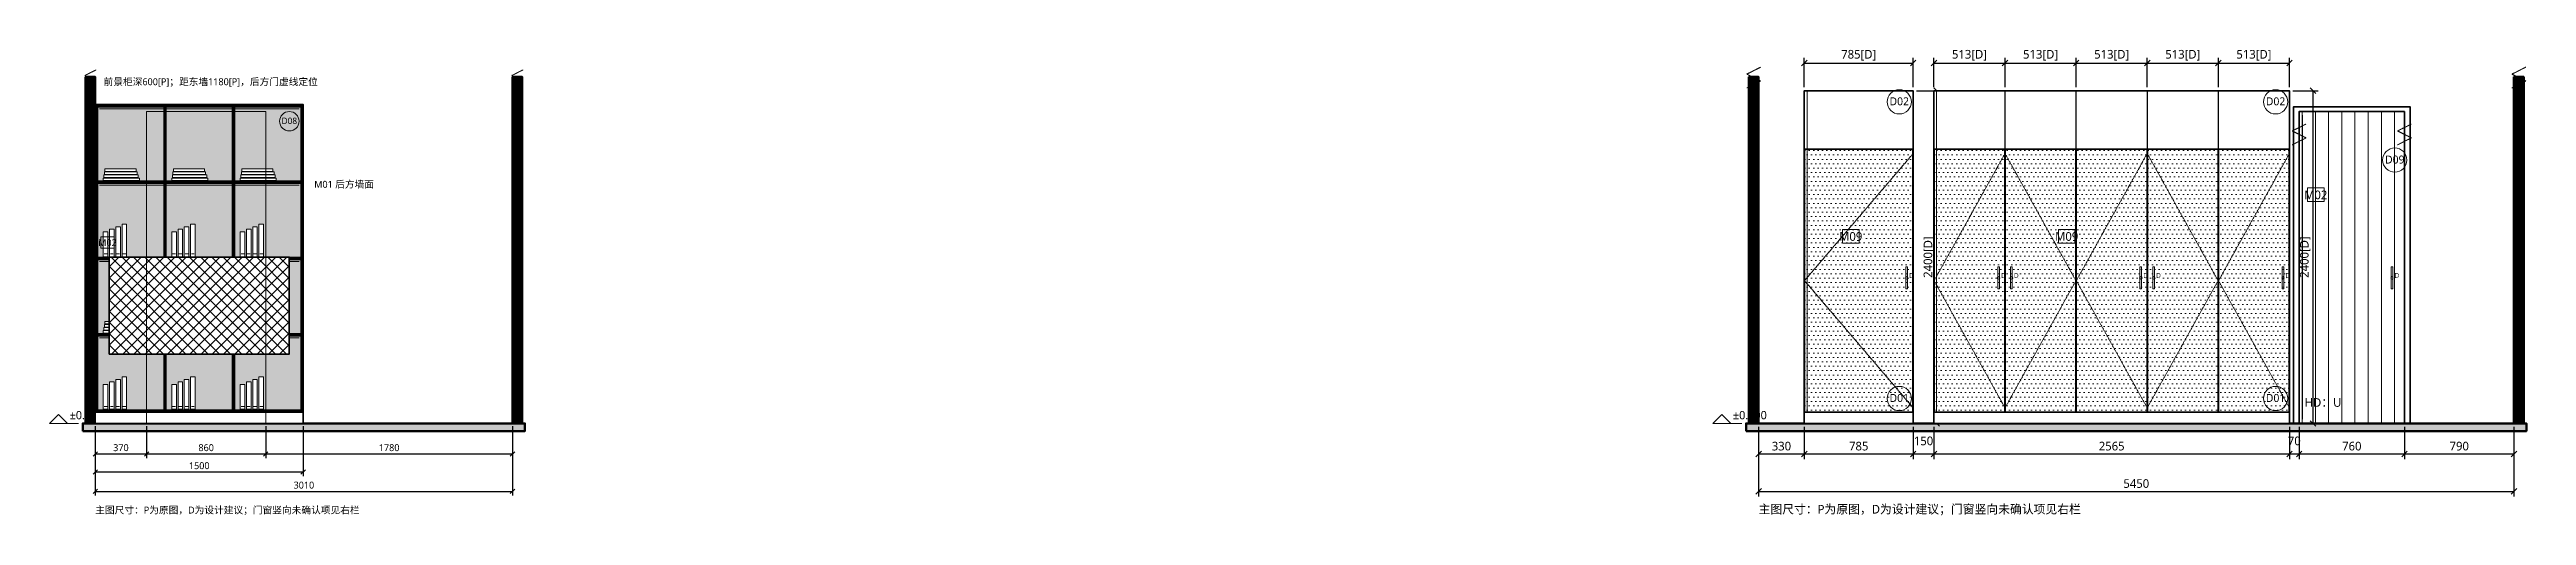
# Model space of a CAD drawing. Header units: millimetres. Extents: x -49496 to 320171, y -10186 to 2697.
# Drawn here: x 119670 to 137540, y -664 to 2697 of the extents above; entities that cross this region are included whole.
import ezdxf
from ezdxf.enums import TextEntityAlignment as Align

# ---------------------------------------------------------------- set-up
doc = ezdxf.new("R2010")
doc.units = ezdxf.units.MM
doc.linetypes.add('DASHED', pattern=[1.524, 1.27, -0.254])
for name, color, linetype, lineweight in [('A-DETAIL', 7, 'Continuous', 18), ('A-DIM', 7, 'Continuous', 13), ('A-FLOOR', 7, 'Continuous', 50), ('A-HATCH', 8, 'Continuous', 9), ('A-HIDDEN', 8, 'DASHED', 9), ('A-LIGHT', 7, 'Continuous', 18), ('A-MATERIAL', 7, 'Continuous', 13), ('A-OPEN', 7, 'DASHED', 9), ('A-OUTLINE', 7, 'Continuous', 35), ('A-PENDING', 8, 'DASHED', 13), ('A-RECESS', 8, 'Continuous', 13), ('A-SYMBOL', 7, 'Continuous', 18), ('A-TEXT', 7, 'Continuous', 13), ('A-WALL', 7, 'Continuous', 50)]:
    doc.layers.add(name, color=color, linetype=linetype, lineweight=lineweight)
doc.styles.add('CN', font='NotoSansCJK-Regular.ttc')
doc.styles.add('OpenSansCondensed-Light', font='OpenSansCondensed-Light.ttf')
doc.dimstyles.new('EZDXF', dxfattribs={"dimtxt": 0.25, "dimasz": 0.175, "dimexe": 0.375, "dimexo": 0.125, "dimgap": 0.1, "dimtad": 1, "dimlfac": 100, "dimzin": 12, "dimdsep": 46, "dimtxsty": 'OpenSansCondensed-Light', "dimblk": 'ARCHTICK', "dimcen": 2.5, "dimazin": 3, "dimtfac": 0.5, "dimtmove": 2, "dimatfit": 3, "dimarcsym": 0})

# ---------------------------------------------------------------- blocks, each defined once
blk = doc.blocks.new('LEVEL-FFL')
blk.add_line((0, 0), (210, 0))
blk.add_lwpolyline([(0, 0), (65, 65), (130, 0)], close=True)
at = {"style": 'CN'}
blk.add_attdef('VALUE', (145, 30), '', height=60, dxfattribs=at)
blk = doc.blocks.new('_ARCHTICK')
at = {"color": 0, "linetype": 'ByBlock', "const_width": 0.15}
blk.add_lwpolyline([(-0.5, -0.5), (0.5, 0.5)], dxfattribs=at)
blk = doc.blocks.new('HW-HANDLE')
blk.add_lwpolyline([(-6, -80), (6, -80), (6, 80), (-6, 80)], close=True)
blk.add_circle((0, 0), 9)
at = {"style": 'CN'}
blk.add_attdef('STATUS', (18, 0), '', height=35, dxfattribs=at)

msp = doc.modelspace()

# ---------------------------------------------------------------- hatches: boundary and pattern name
at = {"layer": 'A-FLOOR'}
h = msp.add_hatch(color=7, dxfattribs=at)
h.dxf.hatch_style = 1
h.paths.add_polyline_path([(119910, -55), (123100, -55), (123100, 0), (119910, 0)])
h = msp.add_hatch(color=7, dxfattribs=at)
h.dxf.hatch_style = 1
h.paths.add_polyline_path([(131910, -55), (137540, -55), (137540, 0), (131910, 0)])
at = {"layer": 'A-HATCH'}
h = msp.add_hatch(dxfattribs=at)
h.set_pattern_fill('ANSI31', scale=1.5)
h.paths.add_polyline_path([(119930, 0), (120000, 0), (120000, 2500), (119930, 2500)])
h = msp.add_hatch(dxfattribs=at)
h.set_pattern_fill('ANSI31', scale=1.5)
h.paths.add_polyline_path([(123010, 0), (123080, 0), (123080, 2500), (123010, 2500)])
h = msp.add_hatch(dxfattribs=at)
h.set_pattern_fill('ANSI31', scale=1.5)
h.paths.add_polyline_path([(131930, 0), (132000, 0), (132000, 2500), (131930, 2500)])
h = msp.add_hatch(dxfattribs=at)
h.set_pattern_fill('ANSI31', scale=1.5)
h.paths.add_polyline_path([(137450, 0), (137520, 0), (137520, 2500), (137450, 2500)])
h = msp.add_hatch(dxfattribs=at)
h.set_pattern_fill('ANSI31', scale=30, angle=45)
h.paths.add_polyline_path([(120370, 0), (121230, 0), (121230, 2250), (120370, 2250)])

# ---------------------------------------------------------------- linework, layer by layer
at = {"layer": 'A-DETAIL'}
for p, q in [((120395, 30), (120395, 2225)), ((135925, 30), (135925, 2225))]:
    msp.add_line(p, q, dxfattribs=at)
at = {"layer": 'A-FLOOR'}
for p, q in [((119910, 0), (123100, 0)), ((131910, 0), (137540, 0))]:
    msp.add_line(p, q, dxfattribs=at)
for points in [[(119910, -55), (123100, -55), (123100, 0), (119910, 0)], [(131910, -55), (137540, -55), (137540, 0), (131910, 0)]]:
    msp.add_lwpolyline(points, close=True, dxfattribs=at)
at = {"layer": 'A-MATERIAL'}
for points in [[(120430, 1600), (120526, 1600), (120526, 1680), (120430, 1680)], [(135960, 1600), (136080, 1600), (136080, 1700), (135960, 1700)]]:
    msp.add_lwpolyline(points, close=True, dxfattribs=at)
at = {"layer": 'A-OUTLINE'}
for points in [[(120330, 0), (121270, 0), (121270, 2285), (120330, 2285)], [(120370, 0), (121230, 0), (121230, 2250), (120370, 2250)]]:
    msp.add_lwpolyline(points, close=True, dxfattribs=at)
at = {"layer": 'A-PENDING'}
for points in [[(119925, 2430), (120005, 2470), (119925, 2510), (120005, 2550)], [(123005, 2430), (123085, 2470), (123005, 2510), (123085, 2550)], [(131915, 2420), (132015, 2470), (131915, 2520), (132015, 2570)], [(137435, 2420), (137535, 2470), (137435, 2520), (137535, 2570)], [(136610, 2010), (136710, 2060), (136610, 2110), (136710, 2160)], [(120330, 2020), (120410, 2060), (120330, 2100), (120410, 2140)], [(121190, 2020), (121270, 2060), (121190, 2100), (121270, 2140)]]:
    msp.add_lwpolyline(points, dxfattribs=at)
at = {"layer": 'A-SYMBOL'}
for centre, radius in [((121160, 1900), 70), ((136590, 1900), 87.5)]:
    msp.add_circle(centre, radius, dxfattribs=at)
at = {"layer": 'A-WALL'}
for points in [[(119930, 0), (120000, 0), (120000, 2500), (119930, 2500)], [(123010, 0), (123080, 0), (123080, 2500), (123010, 2500)], [(131930, 0), (132000, 0), (132000, 2500), (131930, 2500)], [(137450, 0), (137520, 0), (137520, 2500), (137450, 2500)]]:
    msp.add_lwpolyline(points, close=True, dxfattribs=at)

# ---------------------------------------------------------------- block references
at = {"layer": 'A-SYMBOL'}
for name, p, values in [('HW-HANDLE', (121140, 1050), {'STATUS': 'D'}), ('HW-HANDLE', (136570, 1050), {'STATUS': 'D'}), ('LEVEL-FFL', (119670, 0), {'VALUE': '±0.000'}), ('LEVEL-FFL', (131670, 0), {'VALUE': '±0.000'})]:
    msp.add_blockref(name, p, dxfattribs=at).add_auto_attribs(values)

# ---------------------------------------------------------------- texts
at = {"layer": 'A-MATERIAL', "style": 'CN'}
for height, p in [(50, (120478, 1614)), (62.5, (136020, 1617.5))]:
    msp.add_text('M02', height=height, dxfattribs=at).set_placement(p, align=Align.CENTER)
at = {"layer": 'A-PENDING', "style": 'CN'}
for height, p in [(62.5, (135940, 120)), (50, (120410, 120))]:
    msp.add_text('HD：U', height=height, dxfattribs=at).set_placement(p)
at = {"layer": 'A-SYMBOL', "style": 'CN'}
for height, p in [(46, (121160, 1880)), (57.5, (136590, 1875))]:
    msp.add_text('D09', height=height, dxfattribs=at).set_placement(p, align=Align.CENTER)
at = {"layer": 'A-TEXT', "style": 'CN'}
for s, height, p in [('前景柜深600[P]；距东墙1180[P]，后方门虚线定位', 50, (120060, 2440)), ('主图尺寸：P为原图，D为设计建议；门窗竖向未确认项见右栏', 50, (120000, -650)), ('主图尺寸：P为原图，D为设计建议；门窗竖向未确认项见右栏', 62.5, (132000, -650))]:
    msp.add_text(s, height=height, dxfattribs=at).set_placement(p)

# ---------------------------------------------------------------- dimensions: what is measured, and where the dimension line sits
at = {"layer": 'A-DIM'}
for base, p1, p2, override in [((120000, -490), (120000, 0), (123010, 0), {"dimscale": 20, "dimtxt": 2.5, "dimasz": 2, "dimexe": 1.5, "dimexo": 1, "dimgap": 1, "dimtad": 1, "dimdec": 0, "dimlfac": 1, "dimzin": 8, "dimpost": '', "dimtxsty": 'CN', "dimtsz": 0.8, "dimclrd": 0, "dimclre": 0, "dimclrt": 0}), ((132000, -490), (132000, 0), (137450, 0), {"dimscale": 25, "dimtxt": 2.5, "dimasz": 2, "dimexe": 1.5, "dimexo": 1, "dimgap": 1, "dimtad": 1, "dimdec": 0, "dimlfac": 1, "dimzin": 8, "dimpost": '', "dimtxsty": 'CN', "dimtsz": 0.8, "dimclrd": 0, "dimclre": 0, "dimclrt": 0}), ((136660, -220), (136660, 0), (137450, 0), {"dimscale": 25, "dimtxt": 2.5, "dimasz": 2, "dimexe": 1.5, "dimexo": 1, "dimgap": 1, "dimtad": 1, "dimdec": 0, "dimlfac": 1, "dimzin": 8, "dimpost": '', "dimtxsty": 'CN', "dimtsz": 0.8, "dimclrd": 0, "dimclre": 0, "dimclrt": 0})]:
    msp.add_linear_dim(base=base, p1=p1, p2=p2, dimstyle='EZDXF', override=override, dxfattribs=at).render()

# ---------------------------------------------------------------- next in the draw order: wipeouts: each hides what was drawn before it
for points in [[(132330, 0), (133115, 0), (133115, 2400), (132330, 2400)], [(120000, 0), (121500, 0), (121500, 2300), (120000, 2300)]]:
    msp.add_wipeout(points)

# ---------------------------------------------------------------- next in the draw order: hatches: boundary and pattern name
at = {"layer": 'A-HATCH'}
h = msp.add_hatch(dxfattribs=at)
h.set_pattern_fill('ANSI31', scale=30, angle=45)
h.paths.add_polyline_path([(132331.5, 81.5), (132349.5, 81.5), (132349.5, 2398.5), (132331.5, 2398.5)])
h = msp.add_hatch(dxfattribs=at)
h.set_pattern_fill('ANSI31', scale=1.5)
h.paths.add_polyline_path([(120000, 80), (120018, 80), (120018, 2300), (120000, 2300)])
h = msp.add_hatch(dxfattribs=at)
h.set_pattern_fill('ANSI31', scale=1.5)
h.paths.add_polyline_path([(120494, 80), (120512, 80), (120512, 2300), (120494, 2300)])
h = msp.add_hatch(dxfattribs=at)
h.set_pattern_fill('ANSI31', scale=1.5)
h.paths.add_polyline_path([(120988, 80), (121006, 80), (121006, 2300), (120988, 2300)])
h = msp.add_hatch(dxfattribs=at)
h.set_pattern_fill('ANSI31', scale=1.5)
h.paths.add_polyline_path([(121482, 80), (121500, 80), (121500, 2300), (121482, 2300)])
h = msp.add_hatch(dxfattribs=at)
h.set_pattern_fill('DOTS', scale=20)
h.paths.add_polyline_path([(132331.5, 81.5), (133113.5, 81.5), (133113.5, 1978.5), (132331.5, 1978.5)])
at = {"layer": 'A-RECESS'}
h = msp.add_hatch(color=9, dxfattribs=at)
h.dxf.hatch_style = 1
h.paths.add_polyline_path([(120018, 98), (121482, 98), (121482, 2282), (120018, 2282)])

# ---------------------------------------------------------------- next in the draw order: linework, layer by layer
at = {"layer": 'A-DETAIL'}
msp.add_line((132330, 1980), (133115, 1980), dxfattribs=at)
for points in [[(132330, 80), (133115, 80), (133115, 2400), (132330, 2400)], [(132331.5, 1981.5), (133113.5, 1981.5), (133113.5, 2398.5), (132331.5, 2398.5)], [(132331.5, 81.5), (132349.5, 81.5), (132349.5, 2398.5), (132331.5, 2398.5)], [(120000, 80), (120018, 80), (120018, 2300), (120000, 2300)], [(120494, 80), (120512, 80), (120512, 2300), (120494, 2300)], [(120988, 80), (121006, 80), (121006, 2300), (120988, 2300)], [(121482, 80), (121500, 80), (121500, 2300), (121482, 2300)], [(120000, 0), (121500, 0), (121500, 80), (120000, 80)]]:
    msp.add_lwpolyline(points, close=True, dxfattribs=at)
at = {"layer": 'A-MATERIAL'}
msp.add_lwpolyline([(132604.8, 1300), (132724.8, 1300), (132724.8, 1400), (132604.8, 1400)], close=True, dxfattribs=at)
at = {"layer": 'A-OPEN', "ltscale": 8}
for p, q in [((132331.5, 1030), (133113.5, 1945)), ((133113.5, 115), (132331.5, 1030))]:
    msp.add_line(p, q, dxfattribs=at)
at = {"layer": 'A-OUTLINE'}
for points in [[(132330, 0), (133115, 0), (133115, 2400), (132330, 2400)], [(120000, 0), (121500, 0), (121500, 2300), (120000, 2300)], [(132331.5, 81.5), (133113.5, 81.5), (133113.5, 1978.5), (132331.5, 1978.5)]]:
    msp.add_lwpolyline(points, close=True, dxfattribs=at)
at = {"layer": 'A-SYMBOL'}
for centre in [(133015, 2320), (133015, 180)]:
    msp.add_circle(centre, 87.5, dxfattribs=at)

# ---------------------------------------------------------------- next in the draw order: block references
msp.add_blockref('HW-HANDLE', (133068.5, 1050), dxfattribs=at).add_auto_attribs({'STATUS': 'D'})

# ---------------------------------------------------------------- next in the draw order: texts
at = {"layer": 'A-MATERIAL', "style": 'CN'}
msp.add_text('M09', height=62.5, dxfattribs=at).set_placement((132664.8, 1317.5), align=Align.CENTER)
at = {"layer": 'A-SYMBOL', "style": 'CN'}
for s, p in [('D02', (133015, 2295)), ('D01', (133015, 155))]:
    msp.add_text(s, height=57.5, dxfattribs=at).set_placement(p, align=Align.CENTER)
at = {"layer": 'A-TEXT', "style": 'CN'}
msp.add_text('M01 后方墙面', height=50, dxfattribs=at).set_placement((121580, 1700))

# ---------------------------------------------------------------- next in the draw order: dimensions: what is measured, and where the dimension line sits
at = {"layer": 'A-DIM'}
for base, p1, p2, override in [((132330, 2600), (132330, 2400), (133115, 2400), {"dimscale": 25, "dimtxt": 2.5, "dimasz": 2, "dimexe": 1.5, "dimexo": 1, "dimgap": 1, "dimtad": 1, "dimdec": 0, "dimlfac": 1, "dimzin": 8, "dimpost": '<>[D]', "dimtxsty": 'CN', "dimtsz": 0.8, "dimclrd": 0, "dimclre": 0, "dimclrt": 0}), ((132000, -220), (132000, 0), (132330, 0), {"dimscale": 25, "dimtxt": 2.5, "dimasz": 2, "dimexe": 1.5, "dimexo": 1, "dimgap": 1, "dimtad": 1, "dimdec": 0, "dimlfac": 1, "dimzin": 8, "dimpost": '', "dimtxsty": 'CN', "dimtsz": 0.8, "dimclrd": 0, "dimclre": 0, "dimclrt": 0}), ((132330, -220), (132330, 0), (133115, 0), {"dimscale": 25, "dimtxt": 2.5, "dimasz": 2, "dimexe": 1.5, "dimexo": 1, "dimgap": 1, "dimtad": 1, "dimdec": 0, "dimlfac": 1, "dimzin": 8, "dimpost": '', "dimtxsty": 'CN', "dimtsz": 0.8, "dimclrd": 0, "dimclre": 0, "dimclrt": 0})]:
    msp.add_linear_dim(base=base, p1=p1, p2=p2, dimstyle='EZDXF', override=override, dxfattribs=at).render()
msp.add_linear_dim(base=(133285, 0), p1=(133115, 0), p2=(133115, 2400), angle=90, dimstyle='EZDXF', override={"dimscale": 25, "dimtxt": 2.5, "dimasz": 2, "dimexe": 1.5, "dimexo": 1, "dimgap": 1, "dimtad": 1, "dimdec": 0, "dimlfac": 1, "dimzin": 8, "dimpost": '<>[D]', "dimtxsty": 'CN', "dimtsz": 0.8, "dimclrd": 0, "dimclre": 0, "dimclrt": 0}, dxfattribs=at).render()

# ---------------------------------------------------------------- next in the draw order: wipeouts: each hides what was drawn before it
for points in [[(133265, 0), (135830, 0), (135830, 2400), (133265, 2400)], [(120018, 2282), (121482, 2282), (121482, 2300), (120018, 2300)], [(120018, 1731.5), (121482, 1731.5), (121482, 1749.5), (120018, 1749.5)], [(120018, 1181), (121482, 1181), (121482, 1199), (120018, 1199)], [(120018, 630.5), (121482, 630.5), (121482, 648.5), (120018, 648.5)], [(120018, 80), (121482, 80), (121482, 98), (120018, 98)]]:
    msp.add_wipeout(points)

# ---------------------------------------------------------------- next in the draw order: hatches: boundary and pattern name
at = {"layer": 'A-HATCH'}
h = msp.add_hatch(dxfattribs=at)
h.set_pattern_fill('ANSI31', scale=30, angle=45)
h.paths.add_polyline_path([(133266.5, 81.5), (133284.5, 81.5), (133284.5, 2398.5), (133266.5, 2398.5)])
h = msp.add_hatch(dxfattribs=at)
h.set_pattern_fill('ANSI31', scale=1.5)
h.paths.add_polyline_path([(120018, 2282), (121482, 2282), (121482, 2300), (120018, 2300)])
h = msp.add_hatch(dxfattribs=at)
h.set_pattern_fill('ANSI31', scale=30, angle=45)
h.paths.add_polyline_path([(135900, 0), (136660, 0), (136660, 2250), (135900, 2250)])
h = msp.add_hatch(dxfattribs=at)
h.set_pattern_fill('DOTS', scale=20)
h.paths.add_polyline_path([(133266.5, 81.5), (133776.5, 81.5), (133776.5, 1978.5), (133266.5, 1978.5)])
h = msp.add_hatch(dxfattribs=at)
h.set_pattern_fill('DOTS', scale=20)
h.paths.add_polyline_path([(133779.5, 81.5), (134289.5, 81.5), (134289.5, 1978.5), (133779.5, 1978.5)])
h = msp.add_hatch(dxfattribs=at)
h.set_pattern_fill('DOTS', scale=20)
h.paths.add_polyline_path([(134292.5, 81.5), (134802.5, 81.5), (134802.5, 1978.5), (134292.5, 1978.5)])
h = msp.add_hatch(dxfattribs=at)
h.set_pattern_fill('DOTS', scale=20)
h.paths.add_polyline_path([(134805.5, 81.5), (135315.5, 81.5), (135315.5, 1978.5), (134805.5, 1978.5)])
h = msp.add_hatch(dxfattribs=at)
h.set_pattern_fill('DOTS', scale=20)
h.paths.add_polyline_path([(135318.5, 81.5), (135828.5, 81.5), (135828.5, 1978.5), (135318.5, 1978.5)])
h = msp.add_hatch(dxfattribs=at)
h.set_pattern_fill('ANSI31', scale=1.5)
h.paths.add_polyline_path([(120018, 1731.5), (121482, 1731.5), (121482, 1749.5), (120018, 1749.5)])
h = msp.add_hatch(dxfattribs=at)
h.set_pattern_fill('ANSI31', scale=1.5)
h.paths.add_polyline_path([(120018, 1181), (121482, 1181), (121482, 1199), (120018, 1199)])
h = msp.add_hatch(dxfattribs=at)
h.set_pattern_fill('ANSI31', scale=1.5)
h.paths.add_polyline_path([(120018, 630.5), (121482, 630.5), (121482, 648.5), (120018, 648.5)])
h = msp.add_hatch(dxfattribs=at)
h.set_pattern_fill('ANSI31', scale=1.5)
h.paths.add_polyline_path([(120018, 80), (121482, 80), (121482, 98), (120018, 98)])

# ---------------------------------------------------------------- next in the draw order: linework, layer by layer
at = {"layer": 'A-DETAIL'}
msp.add_line((133265, 1980), (135830, 1980), dxfattribs=at)
for points in [[(133265, 80), (135830, 80), (135830, 2400), (133265, 2400)], [(133266.5, 1981.5), (133776.5, 1981.5), (133776.5, 2398.5), (133266.5, 2398.5)], [(133266.5, 81.5), (133284.5, 81.5), (133284.5, 2398.5), (133266.5, 2398.5)], [(133779.5, 1981.5), (134289.5, 1981.5), (134289.5, 2398.5), (133779.5, 2398.5)], [(134292.5, 1981.5), (134802.5, 1981.5), (134802.5, 2398.5), (134292.5, 2398.5)], [(134805.5, 1981.5), (135315.5, 1981.5), (135315.5, 2398.5), (134805.5, 2398.5)], [(135318.5, 1981.5), (135828.5, 1981.5), (135828.5, 2398.5), (135318.5, 2398.5)], [(120018, 2282), (121482, 2282), (121482, 2300), (120018, 2300)], [(120018, 1731.5), (121482, 1731.5), (121482, 1749.5), (120018, 1749.5)], [(120018, 1181), (121482, 1181), (121482, 1199), (120018, 1199)], [(120018, 630.5), (121482, 630.5), (121482, 648.5), (120018, 648.5)], [(120018, 80), (121482, 80), (121482, 98), (120018, 98)]]:
    msp.add_lwpolyline(points, close=True, dxfattribs=at)
at = {"layer": 'A-LIGHT'}
for p, q in [((120030, 2270), (121470, 2270)), ((120030, 1719.5), (121470, 1719.5)), ((120030, 1169), (121470, 1169)), ((120030, 618.5), (121470, 618.5))]:
    msp.add_line(p, q, dxfattribs=at)
at = {"layer": 'A-MATERIAL'}
msp.add_lwpolyline([(134162.8, 1300), (134282.8, 1300), (134282.8, 1400), (134162.8, 1400)], close=True, dxfattribs=at)
at = {"layer": 'A-OPEN', "ltscale": 8}
for p, q in [((133266.5, 1030), (133776.5, 1945)), ((134289.5, 1030), (133779.5, 1945)), ((134292.5, 1030), (134802.5, 1945)), ((135315.5, 1030), (134805.5, 1945)), ((135318.5, 1030), (135828.5, 1945)), ((133776.5, 115), (133266.5, 1030)), ((133779.5, 115), (134289.5, 1030)), ((134802.5, 115), (134292.5, 1030)), ((134805.5, 115), (135315.5, 1030)), ((135828.5, 115), (135318.5, 1030))]:
    msp.add_line(p, q, dxfattribs=at)
at = {"layer": 'A-OUTLINE'}
for points in [[(133265, 0), (135830, 0), (135830, 2400), (133265, 2400)], [(135860, 0), (136700, 0), (136700, 2285), (135860, 2285)], [(135900, 0), (136660, 0), (136660, 2250), (135900, 2250)], [(133266.5, 81.5), (133776.5, 81.5), (133776.5, 1978.5), (133266.5, 1978.5)], [(133779.5, 81.5), (134289.5, 81.5), (134289.5, 1978.5), (133779.5, 1978.5)], [(134292.5, 81.5), (134802.5, 81.5), (134802.5, 1978.5), (134292.5, 1978.5)], [(134805.5, 81.5), (135315.5, 81.5), (135315.5, 1978.5), (134805.5, 1978.5)], [(135318.5, 81.5), (135828.5, 81.5), (135828.5, 1978.5), (135318.5, 1978.5)]]:
    msp.add_lwpolyline(points, close=True, dxfattribs=at)
at = {"layer": 'A-PENDING'}
msp.add_lwpolyline([(135850, 2010), (135950, 2060), (135850, 2110), (135950, 2160)], dxfattribs=at)
at = {"layer": 'A-SYMBOL'}
for centre, radius in [((135730, 2320), 87.5), ((121400, 2180), 70), ((135730, 180), 87.5)]:
    msp.add_circle(centre, radius, dxfattribs=at)

# ---------------------------------------------------------------- next in the draw order: block references
for p in [(133731.5, 1050), (133824.5, 1050), (134757.5, 1050), (134850.5, 1050), (135783.5, 1050)]:
    msp.add_blockref('HW-HANDLE', p, dxfattribs=at).add_auto_attribs({'STATUS': 'D'})

# ---------------------------------------------------------------- next in the draw order: texts
at = {"layer": 'A-MATERIAL', "style": 'CN'}
msp.add_text('M09', height=62.5, dxfattribs=at).set_placement((134222.8, 1317.5), align=Align.CENTER)
at = {"layer": 'A-SYMBOL', "style": 'CN'}
for s, height, p in [('D02', 57.5, (135730, 2295)), ('D08', 46, (121400, 2160)), ('D01', 57.5, (135730, 155))]:
    msp.add_text(s, height=height, dxfattribs=at).set_placement(p, align=Align.CENTER)

# ---------------------------------------------------------------- next in the draw order: dimensions: what is measured, and where the dimension line sits
at = {"layer": 'A-DIM'}
for base, p1, p2, override in [((133265, 2600), (133265, 2400), (133778, 2400), {"dimscale": 25, "dimtxt": 2.5, "dimasz": 2, "dimexe": 1.5, "dimexo": 1, "dimgap": 1, "dimtad": 1, "dimdec": 0, "dimlfac": 1, "dimzin": 8, "dimpost": '<>[D]', "dimtxsty": 'CN', "dimtsz": 0.8, "dimclrd": 0, "dimclre": 0, "dimclrt": 0}), ((133778, 2600), (133778, 2400), (134291, 2400), {"dimscale": 25, "dimtxt": 2.5, "dimasz": 2, "dimexe": 1.5, "dimexo": 1, "dimgap": 1, "dimtad": 1, "dimdec": 0, "dimlfac": 1, "dimzin": 8, "dimpost": '<>[D]', "dimtxsty": 'CN', "dimtsz": 0.8, "dimclrd": 0, "dimclre": 0, "dimclrt": 0}), ((134291, 2600), (134291, 2400), (134804, 2400), {"dimscale": 25, "dimtxt": 2.5, "dimasz": 2, "dimexe": 1.5, "dimexo": 1, "dimgap": 1, "dimtad": 1, "dimdec": 0, "dimlfac": 1, "dimzin": 8, "dimpost": '<>[D]', "dimtxsty": 'CN', "dimtsz": 0.8, "dimclrd": 0, "dimclre": 0, "dimclrt": 0}), ((134804, 2600), (134804, 2400), (135317, 2400), {"dimscale": 25, "dimtxt": 2.5, "dimasz": 2, "dimexe": 1.5, "dimexo": 1, "dimgap": 1, "dimtad": 1, "dimdec": 0, "dimlfac": 1, "dimzin": 8, "dimpost": '<>[D]', "dimtxsty": 'CN', "dimtsz": 0.8, "dimclrd": 0, "dimclre": 0, "dimclrt": 0}), ((135317, 2600), (135317, 2400), (135830, 2400), {"dimscale": 25, "dimtxt": 2.5, "dimasz": 2, "dimexe": 1.5, "dimexo": 1, "dimgap": 1, "dimtad": 1, "dimdec": 0, "dimlfac": 1, "dimzin": 8, "dimpost": '<>[D]', "dimtxsty": 'CN', "dimtsz": 0.8, "dimclrd": 0, "dimclre": 0, "dimclrt": 0}), ((120000, -220), (120000, 0), (120370, 0), {"dimscale": 20, "dimtxt": 2.5, "dimasz": 2, "dimexe": 1.5, "dimexo": 1, "dimgap": 1, "dimtad": 1, "dimdec": 0, "dimlfac": 1, "dimzin": 8, "dimpost": '', "dimtxsty": 'CN', "dimtsz": 0.8, "dimclrd": 0, "dimclre": 0, "dimclrt": 0}), ((120000, -350), (120000, 0), (121500, 0), {"dimscale": 20, "dimtxt": 2.5, "dimasz": 2, "dimexe": 1.5, "dimexo": 1, "dimgap": 1, "dimtad": 1, "dimdec": 0, "dimlfac": 1, "dimzin": 8, "dimpost": '', "dimtxsty": 'CN', "dimtsz": 0.8, "dimclrd": 0, "dimclre": 0, "dimclrt": 0}), ((120370, -220), (120370, 0), (121230, 0), {"dimscale": 20, "dimtxt": 2.5, "dimasz": 2, "dimexe": 1.5, "dimexo": 1, "dimgap": 1, "dimtad": 1, "dimdec": 0, "dimlfac": 1, "dimzin": 8, "dimpost": '', "dimtxsty": 'CN', "dimtsz": 0.8, "dimclrd": 0, "dimclre": 0, "dimclrt": 0}), ((121230, -220), (121230, 0), (123010, 0), {"dimscale": 20, "dimtxt": 2.5, "dimasz": 2, "dimexe": 1.5, "dimexo": 1, "dimgap": 1, "dimtad": 1, "dimdec": 0, "dimlfac": 1, "dimzin": 8, "dimpost": '', "dimtxsty": 'CN', "dimtsz": 0.8, "dimclrd": 0, "dimclre": 0, "dimclrt": 0}), ((133115, -220), (133115, 0), (133265, 0), {"dimscale": 25, "dimtxt": 2.5, "dimasz": 2, "dimexe": 1.5, "dimexo": 1, "dimgap": 1, "dimtad": 1, "dimdec": 0, "dimlfac": 1, "dimzin": 8, "dimpost": '', "dimtxsty": 'CN', "dimtsz": 0.8, "dimclrd": 0, "dimclre": 0, "dimclrt": 0}), ((133265, -220), (133265, 0), (135830, 0), {"dimscale": 25, "dimtxt": 2.5, "dimasz": 2, "dimexe": 1.5, "dimexo": 1, "dimgap": 1, "dimtad": 1, "dimdec": 0, "dimlfac": 1, "dimzin": 8, "dimpost": '', "dimtxsty": 'CN', "dimtsz": 0.8, "dimclrd": 0, "dimclre": 0, "dimclrt": 0}), ((135830, -220), (135830, 0), (135900, 0), {"dimscale": 25, "dimtxt": 2.5, "dimasz": 2, "dimexe": 1.5, "dimexo": 1, "dimgap": 1, "dimtad": 1, "dimdec": 0, "dimlfac": 1, "dimzin": 8, "dimpost": '', "dimtxsty": 'CN', "dimtsz": 0.8, "dimclrd": 0, "dimclre": 0, "dimclrt": 0}), ((135900, -220), (135900, 0), (136660, 0), {"dimscale": 25, "dimtxt": 2.5, "dimasz": 2, "dimexe": 1.5, "dimexo": 1, "dimgap": 1, "dimtad": 1, "dimdec": 0, "dimlfac": 1, "dimzin": 8, "dimpost": '', "dimtxsty": 'CN', "dimtsz": 0.8, "dimclrd": 0, "dimclre": 0, "dimclrt": 0})]:
    msp.add_linear_dim(base=base, p1=p1, p2=p2, dimstyle='EZDXF', override=override, dxfattribs=at).render()
msp.add_linear_dim(base=(136000, 0), p1=(135830, 0), p2=(135830, 2400), angle=90, dimstyle='EZDXF', override={"dimscale": 25, "dimtxt": 2.5, "dimasz": 2, "dimexe": 1.5, "dimexo": 1, "dimgap": 1, "dimtad": 1, "dimdec": 0, "dimlfac": 1, "dimzin": 8, "dimpost": '<>[D]', "dimtxsty": 'CN', "dimtsz": 0.8, "dimclrd": 0, "dimclre": 0, "dimclrt": 0}, dxfattribs=at).render()

# ---------------------------------------------------------------- next in the draw order: wipeouts: each hides what was drawn before it
for points in [[(120058, 1752.5), (120318, 1752.5), (120318, 1770.5), (120058, 1770.5)], [(120552, 1752.5), (120812, 1752.5), (120812, 1770.5), (120552, 1770.5)], [(121046, 1752.5), (121306, 1752.5), (121306, 1770.5), (121046, 1770.5)], [(120058, 1203), (120091, 1203), (120091, 1383), (120058, 1383)], [(120552, 1203), (120585, 1203), (120585, 1383), (120552, 1383)], [(121046, 1203), (121079, 1203), (121079, 1383), (121046, 1383)], [(120058, 651.5), (120318, 651.5), (120318, 669.5), (120058, 669.5)], [(120552, 651.5), (120812, 651.5), (120812, 669.5), (120552, 669.5)], [(121046, 651.5), (121306, 651.5), (121306, 669.5), (121046, 669.5)], [(120058, 102), (120091, 102), (120091, 282), (120058, 282)], [(120552, 102), (120585, 102), (120585, 282), (120552, 282)], [(121046, 102), (121079, 102), (121079, 282), (121046, 282)]]:
    msp.add_wipeout(points)

# ---------------------------------------------------------------- next in the draw order: linework, layer by layer
at = {"layer": 'A-DETAIL'}
for p, q in [((120064, 1224), (120085, 1224)), ((120558, 1224), (120579, 1224)), ((121052, 1224), (121073, 1224)), ((120064, 123), (120085, 123)), ((120558, 123), (120579, 123)), ((121052, 123), (121073, 123))]:
    msp.add_line(p, q, dxfattribs=at)
for points in [[(120058, 1752.5), (120318, 1752.5), (120318, 1770.5), (120058, 1770.5)], [(120552, 1752.5), (120812, 1752.5), (120812, 1770.5), (120552, 1770.5)], [(121046, 1752.5), (121306, 1752.5), (121306, 1770.5), (121046, 1770.5)], [(120058, 1203), (120091, 1203), (120091, 1383), (120058, 1383)], [(120552, 1203), (120585, 1203), (120585, 1383), (120552, 1383)], [(121046, 1203), (121079, 1203), (121079, 1383), (121046, 1383)], [(120058, 651.5), (120318, 651.5), (120318, 669.5), (120058, 669.5)], [(120552, 651.5), (120812, 651.5), (120812, 669.5), (120552, 669.5)], [(121046, 651.5), (121306, 651.5), (121306, 669.5), (121046, 669.5)], [(120058, 102), (120091, 102), (120091, 282), (120058, 282)], [(120552, 102), (120585, 102), (120585, 282), (120552, 282)], [(121046, 102), (121079, 102), (121079, 282), (121046, 282)]]:
    msp.add_lwpolyline(points, close=True, dxfattribs=at)

# ---------------------------------------------------------------- next in the draw order: wipeouts: each hides what was drawn before it
for points in [[(120062, 1774.5), (120310, 1774.5), (120310, 1792.5), (120062, 1792.5)], [(120556, 1774.5), (120804, 1774.5), (120804, 1792.5), (120556, 1792.5)], [(121050, 1774.5), (121298, 1774.5), (121298, 1792.5), (121050, 1792.5)], [(120103, 1203), (120136, 1203), (120136, 1401), (120103, 1401)], [(120597, 1203), (120630, 1203), (120630, 1401), (120597, 1401)], [(121091, 1203), (121124, 1203), (121124, 1401), (121091, 1401)], [(120062, 673.5), (120310, 673.5), (120310, 691.5), (120062, 691.5)], [(120556, 673.5), (120804, 673.5), (120804, 691.5), (120556, 691.5)], [(121050, 673.5), (121298, 673.5), (121298, 691.5), (121050, 691.5)], [(120103, 102), (120136, 102), (120136, 300), (120103, 300)], [(120597, 102), (120630, 102), (120630, 300), (120597, 300)], [(121091, 102), (121124, 102), (121124, 300), (121091, 300)]]:
    msp.add_wipeout(points)

# ---------------------------------------------------------------- next in the draw order: linework, layer by layer
for p, q in [((120109, 1224), (120130, 1224)), ((120603, 1224), (120624, 1224)), ((121097, 1224), (121118, 1224)), ((120109, 123), (120130, 123)), ((120603, 123), (120624, 123)), ((121097, 123), (121118, 123))]:
    msp.add_line(p, q, dxfattribs=at)
for points in [[(120062, 1774.5), (120310, 1774.5), (120310, 1792.5), (120062, 1792.5)], [(120556, 1774.5), (120804, 1774.5), (120804, 1792.5), (120556, 1792.5)], [(121050, 1774.5), (121298, 1774.5), (121298, 1792.5), (121050, 1792.5)], [(120103, 1203), (120136, 1203), (120136, 1401), (120103, 1401)], [(120597, 1203), (120630, 1203), (120630, 1401), (120597, 1401)], [(121091, 1203), (121124, 1203), (121124, 1401), (121091, 1401)], [(120062, 673.5), (120310, 673.5), (120310, 691.5), (120062, 691.5)], [(120556, 673.5), (120804, 673.5), (120804, 691.5), (120556, 691.5)], [(121050, 673.5), (121298, 673.5), (121298, 691.5), (121050, 691.5)], [(120103, 102), (120136, 102), (120136, 300), (120103, 300)], [(120597, 102), (120630, 102), (120630, 300), (120597, 300)], [(121091, 102), (121124, 102), (121124, 300), (121091, 300)]]:
    msp.add_lwpolyline(points, close=True, dxfattribs=at)

# ---------------------------------------------------------------- next in the draw order: wipeouts: each hides what was drawn before it
for points in [[(120066, 1796.5), (120302, 1796.5), (120302, 1814.5), (120066, 1814.5)], [(120560, 1796.5), (120796, 1796.5), (120796, 1814.5), (120560, 1814.5)], [(121054, 1796.5), (121290, 1796.5), (121290, 1814.5), (121054, 1814.5)], [(120148, 1203), (120181, 1203), (120181, 1419), (120148, 1419)], [(120642, 1203), (120675, 1203), (120675, 1419), (120642, 1419)], [(121136, 1203), (121169, 1203), (121169, 1419), (121136, 1419)], [(120066, 695.5), (120302, 695.5), (120302, 713.5), (120066, 713.5)], [(120560, 695.5), (120796, 695.5), (120796, 713.5), (120560, 713.5)], [(121054, 695.5), (121290, 695.5), (121290, 713.5), (121054, 713.5)], [(120148, 102), (120181, 102), (120181, 318), (120148, 318)], [(120642, 102), (120675, 102), (120675, 318), (120642, 318)], [(121136, 102), (121169, 102), (121169, 318), (121136, 318)]]:
    msp.add_wipeout(points)

# ---------------------------------------------------------------- next in the draw order: linework, layer by layer
for p, q in [((120154, 1224), (120175, 1224)), ((120648, 1224), (120669, 1224)), ((121142, 1224), (121163, 1224)), ((120154, 123), (120175, 123)), ((120648, 123), (120669, 123)), ((121142, 123), (121163, 123))]:
    msp.add_line(p, q, dxfattribs=at)
for points in [[(120066, 1796.5), (120302, 1796.5), (120302, 1814.5), (120066, 1814.5)], [(120560, 1796.5), (120796, 1796.5), (120796, 1814.5), (120560, 1814.5)], [(121054, 1796.5), (121290, 1796.5), (121290, 1814.5), (121054, 1814.5)], [(120148, 1203), (120181, 1203), (120181, 1419), (120148, 1419)], [(120642, 1203), (120675, 1203), (120675, 1419), (120642, 1419)], [(121136, 1203), (121169, 1203), (121169, 1419), (121136, 1419)], [(120066, 695.5), (120302, 695.5), (120302, 713.5), (120066, 713.5)], [(120560, 695.5), (120796, 695.5), (120796, 713.5), (120560, 713.5)], [(121054, 695.5), (121290, 695.5), (121290, 713.5), (121054, 713.5)], [(120148, 102), (120181, 102), (120181, 318), (120148, 318)], [(120642, 102), (120675, 102), (120675, 318), (120642, 318)], [(121136, 102), (121169, 102), (121169, 318), (121136, 318)]]:
    msp.add_lwpolyline(points, close=True, dxfattribs=at)

# ---------------------------------------------------------------- next in the draw order: wipeouts: each hides what was drawn before it
for points in [[(120070, 1818.5), (120294, 1818.5), (120294, 1836.5), (120070, 1836.5)], [(120564, 1818.5), (120788, 1818.5), (120788, 1836.5), (120564, 1836.5)], [(121058, 1818.5), (121282, 1818.5), (121282, 1836.5), (121058, 1836.5)], [(120193, 1203), (120226, 1203), (120226, 1437), (120193, 1437)], [(120687, 1203), (120720, 1203), (120720, 1437), (120687, 1437)], [(121181, 1203), (121214, 1203), (121214, 1437), (121181, 1437)], [(120070, 717.5), (120294, 717.5), (120294, 735.5), (120070, 735.5)], [(120564, 717.5), (120788, 717.5), (120788, 735.5), (120564, 735.5)], [(121058, 717.5), (121282, 717.5), (121282, 735.5), (121058, 735.5)], [(120193, 102), (120226, 102), (120226, 336), (120193, 336)], [(120687, 102), (120720, 102), (120720, 336), (120687, 336)], [(121181, 102), (121214, 102), (121214, 336), (121181, 336)]]:
    msp.add_wipeout(points)

# ---------------------------------------------------------------- next in the draw order: linework, layer by layer
for p, q in [((120199, 1224), (120220, 1224)), ((120693, 1224), (120714, 1224)), ((121187, 1224), (121208, 1224)), ((120199, 123), (120220, 123)), ((120693, 123), (120714, 123)), ((121187, 123), (121208, 123))]:
    msp.add_line(p, q, dxfattribs=at)
for points in [[(120070, 1818.5), (120294, 1818.5), (120294, 1836.5), (120070, 1836.5)], [(120564, 1818.5), (120788, 1818.5), (120788, 1836.5), (120564, 1836.5)], [(121058, 1818.5), (121282, 1818.5), (121282, 1836.5), (121058, 1836.5)], [(120193, 1203), (120226, 1203), (120226, 1437), (120193, 1437)], [(120687, 1203), (120720, 1203), (120720, 1437), (120687, 1437)], [(121181, 1203), (121214, 1203), (121214, 1437), (121181, 1437)], [(120070, 717.5), (120294, 717.5), (120294, 735.5), (120070, 735.5)], [(120564, 717.5), (120788, 717.5), (120788, 735.5), (120564, 735.5)], [(121058, 717.5), (121282, 717.5), (121282, 735.5), (121058, 735.5)], [(120193, 102), (120226, 102), (120226, 336), (120193, 336)], [(120687, 102), (120720, 102), (120720, 336), (120687, 336)], [(121181, 102), (121214, 102), (121214, 336), (121181, 336)]]:
    msp.add_lwpolyline(points, close=True, dxfattribs=at)
at = {"layer": 'A-MATERIAL'}
msp.add_lwpolyline([(120040, 1265), (120136, 1265), (120136, 1345), (120040, 1345)], close=True, dxfattribs=at)

# ---------------------------------------------------------------- next in the draw order: texts
at = {"layer": 'A-MATERIAL', "style": 'CN'}
msp.add_text('M02', height=50, dxfattribs=at).set_placement((120088, 1279), align=Align.CENTER)

# ---------------------------------------------------------------- next in the draw order: wipeouts: each hides what was drawn before it
msp.add_wipeout([(120100, 500), (121400, 500), (121400, 1200), (120100, 1200)])

# ---------------------------------------------------------------- next in the draw order: hatches: boundary and pattern name
at = {"layer": 'A-HATCH'}
h = msp.add_hatch(dxfattribs=at)
h.set_pattern_fill('ANSI37', scale=18)
h.paths.add_polyline_path([(120100, 500), (121400, 500), (121400, 1200), (120100, 1200)])

# ---------------------------------------------------------------- next in the draw order: linework, layer by layer
at = {"layer": 'A-HIDDEN'}
msp.add_lwpolyline([(120370, 0), (121230, 0), (121230, 2250), (120370, 2250)], close=True, dxfattribs=at)
at = {"layer": 'A-OUTLINE'}
msp.add_lwpolyline([(120100, 500), (121400, 500), (121400, 1200), (120100, 1200)], close=True, dxfattribs=at)

doc.saveas('drawing.dxf')
